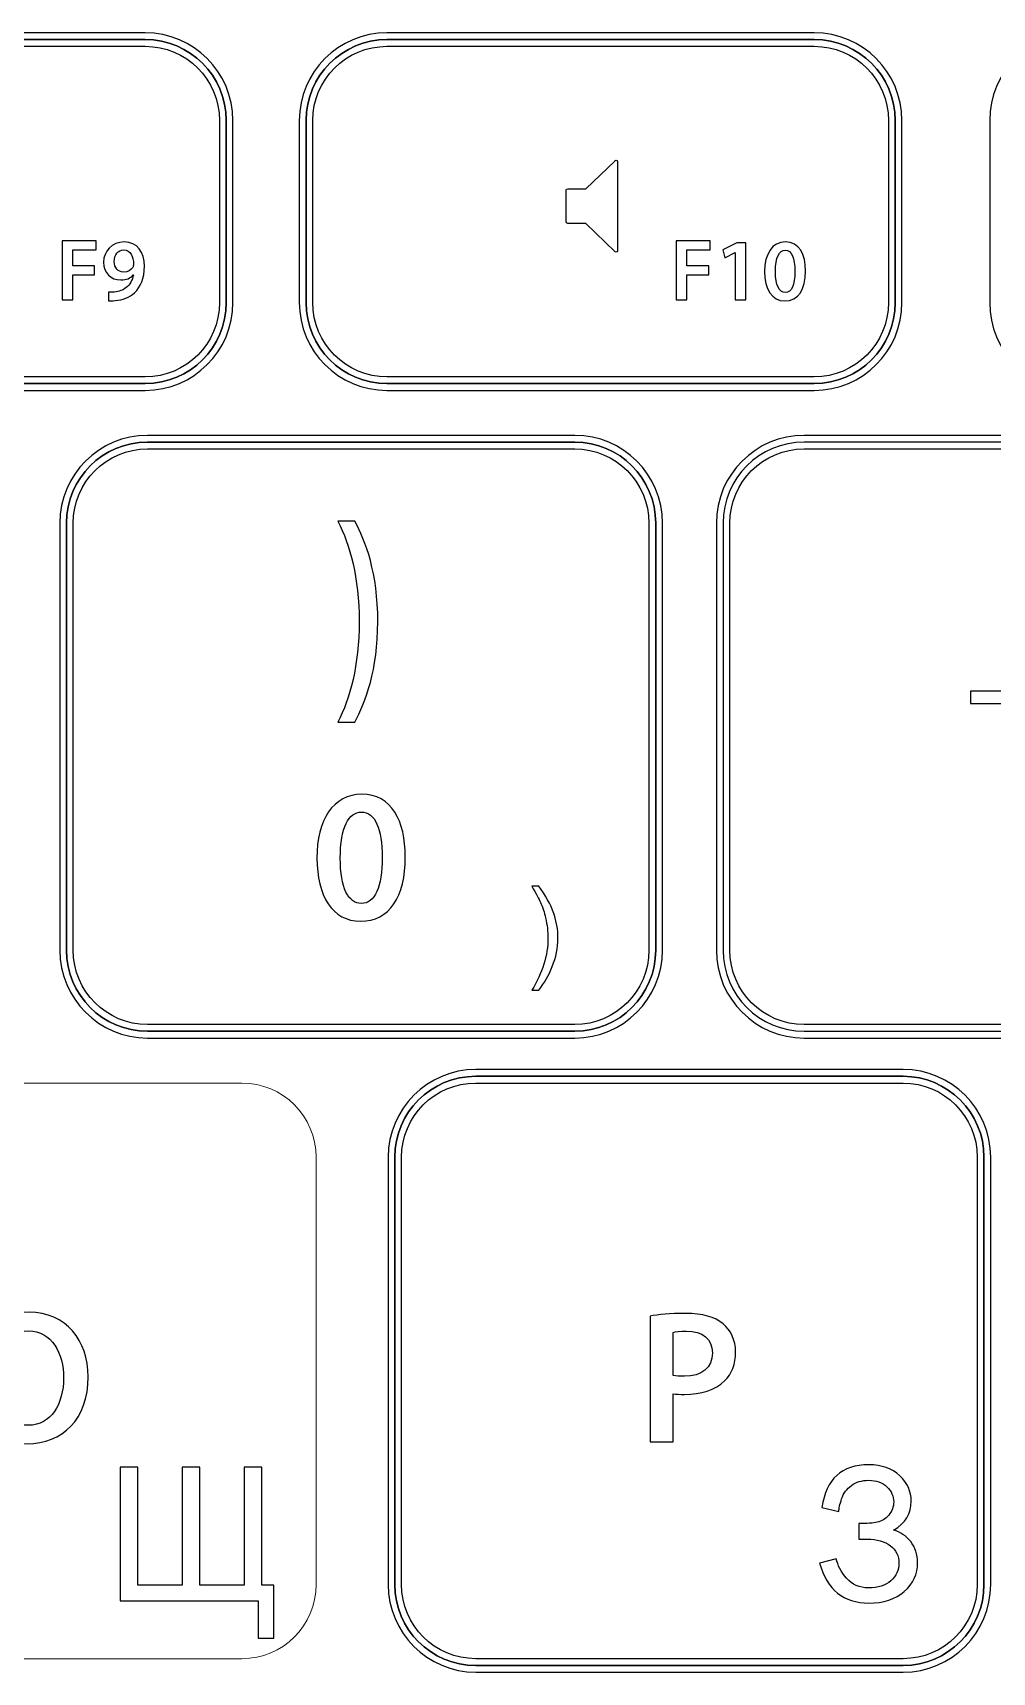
# Model space of a CAD drawing. Header units: millimetres. Extents: x -129 to 142, y -94 to 111.
# Drawn here: x 57.99 to 85.39, y 63.82 to 110.63 of the extents above; entities that cross this region are included whole.
import ezdxf

# ---------------------------------------------------------------- set-up
doc = ezdxf.new("R2010")
doc.units = ezdxf.units.MM
doc.header["$MEASUREMENT"] = 0
doc.layers.add('layer 1', color=7, linetype='Continuous')

msp = doc.modelspace()

# ---------------------------------------------------------------- linework, layer by layer
at = {"layer": 'layer 1', "color": 7, "lineweight": 25}
for points, knots in [([(61.203, 100.4215), (61.203, 100.4215), (49.0022, 100.4215), (49.0022, 100.4215), (49.0022, 100.4215), (47.6205, 100.4215), (46.4977, 101.5453), (46.4977, 102.9266), (46.4977, 102.9266), (46.4977, 102.9266), (46.4977, 108.1285), (46.4977, 108.1285), (46.4977, 108.1285), (46.4977, 109.5091), (47.6205, 110.633), (49.0022, 110.633), (49.0022, 110.633), (49.0022, 110.633), (61.203, 110.633), (61.203, 110.633), (61.203, 110.633), (62.5847, 110.633), (63.7081, 109.5091), (63.7081, 108.1285), (63.7081, 108.1285), (63.7081, 108.1285), (63.7081, 102.9266), (63.7081, 102.9266), (63.7081, 102.9266), (63.7081, 101.5453), (62.5847, 100.4215), (61.203, 100.4215)], [0, 0, 0, 0, 0.1111111, 0.1111111, 0.1111111, 0.1111111, 0.2222222, 0.2222222, 0.2222222, 0.2222222, 0.3333333, 0.3333333, 0.3333333, 0.3333333, 0.4444444, 0.4444444, 0.4444444, 0.4444444, 0.5555556, 0.5555556, 0.5555556, 0.5555556, 0.6666667, 0.6666667, 0.6666667, 0.6666667, 0.7777778, 0.7777778, 0.7777778, 0.7777778, 1, 1, 1, 1]), ([(80.3085, 100.4215), (80.3085, 100.4215), (68.1066, 100.4215), (68.1066, 100.4215), (68.1066, 100.4215), (66.726, 100.4215), (65.6021, 101.5453), (65.6021, 102.9266), (65.6021, 102.9266), (65.6021, 102.9266), (65.6021, 108.1285), (65.6021, 108.1285), (65.6021, 108.1285), (65.6021, 109.5091), (66.726, 110.633), (68.1066, 110.633), (68.1066, 110.633), (68.1066, 110.633), (80.3085, 110.633), (80.3085, 110.633), (80.3085, 110.633), (81.6897, 110.633), (82.8126, 109.5091), (82.8126, 108.1285), (82.8126, 108.1285), (82.8126, 108.1285), (82.8126, 102.9266), (82.8126, 102.9266), (82.8126, 102.9266), (82.8126, 101.5453), (81.6897, 100.4215), (80.3085, 100.4215)], [0, 0, 0, 0, 0.1111111, 0.1111111, 0.1111111, 0.1111111, 0.2222222, 0.2222222, 0.2222222, 0.2222222, 0.3333333, 0.3333333, 0.3333333, 0.3333333, 0.4444444, 0.4444444, 0.4444444, 0.4444444, 0.5555556, 0.5555556, 0.5555556, 0.5555556, 0.6666667, 0.6666667, 0.6666667, 0.6666667, 0.7777778, 0.7777778, 0.7777778, 0.7777778, 1, 1, 1, 1]), ([(100.023, 100.4215), (100.023, 100.4215), (87.8218, 100.4215), (87.8218, 100.4215), (87.8218, 100.4215), (86.4405, 100.4215), (85.3177, 101.5453), (85.3177, 102.9266), (85.3177, 102.9266), (85.3177, 102.9266), (85.3177, 108.1285), (85.3177, 108.1285), (85.3177, 108.1285), (85.3177, 109.5091), (86.4405, 110.633), (87.8218, 110.633), (87.8218, 110.633), (87.8218, 110.633), (100.023, 110.633), (100.023, 110.633), (100.023, 110.633), (101.4033, 110.633), (102.5273, 109.5091), (102.5273, 108.1285), (102.5273, 108.1285), (102.5273, 108.1285), (102.5273, 102.9266), (102.5273, 102.9266), (102.5273, 102.9266), (102.5273, 101.5453), (101.4033, 100.4215), (100.023, 100.4215)], [0, 0, 0, 0, 0.1111111, 0.1111111, 0.1111111, 0.1111111, 0.2222222, 0.2222222, 0.2222222, 0.2222222, 0.3333333, 0.3333333, 0.3333333, 0.3333333, 0.4444444, 0.4444444, 0.4444444, 0.4444444, 0.5555556, 0.5555556, 0.5555556, 0.5555556, 0.6666667, 0.6666667, 0.6666667, 0.6666667, 0.7777778, 0.7777778, 0.7777778, 0.7777778, 1, 1, 1, 1]), ([(49.0022, 110.2468), (49.0022, 110.2468), (49.0022, 110.2468), (49.0022, 110.2468), (49.0022, 110.2468), (47.8338, 110.2468), (46.8831, 109.2967), (46.8831, 108.1285), (46.8831, 108.1285), (46.8831, 108.1285), (46.8831, 102.9266), (46.8831, 102.9266), (46.8831, 102.9266), (46.8831, 101.7578), (47.8338, 100.8071), (49.0022, 100.8071), (49.0022, 100.8071), (49.0022, 100.8071), (61.203, 100.8071), (61.203, 100.8071), (61.203, 100.8071), (62.372, 100.8071), (63.3231, 101.7578), (63.3231, 102.9266), (63.3231, 102.9266), (63.3231, 102.9266), (63.3231, 108.1285), (63.3231, 108.1285), (63.3231, 108.1285), (63.3231, 109.2967), (62.372, 110.2468), (61.203, 110.2468), (61.203, 110.2468), (61.203, 110.2468), (49.0022, 110.2468), (49.0022, 110.2468)], [0, 0, 0, 0, 0.1, 0.1, 0.1, 0.1, 0.2, 0.2, 0.2, 0.2, 0.3, 0.3, 0.3, 0.3, 0.4, 0.4, 0.4, 0.4, 0.5, 0.5, 0.5, 0.5, 0.6, 0.6, 0.6, 0.6, 0.7, 0.7, 0.7, 0.7, 0.8, 0.8, 0.8, 0.8, 1, 1, 1, 1]), ([(68.1066, 110.2468), (68.1066, 110.2468), (68.1066, 110.2468), (68.1066, 110.2468), (68.1066, 110.2468), (66.9387, 110.2468), (65.9881, 109.2967), (65.9881, 108.1285), (65.9881, 108.1285), (65.9881, 108.1285), (65.9881, 102.9266), (65.9881, 102.9266), (65.9881, 102.9266), (65.9881, 101.7578), (66.9387, 100.8071), (68.1066, 100.8071), (68.1066, 100.8071), (68.1066, 100.8071), (80.3085, 100.8071), (80.3085, 100.8071), (80.3085, 100.8071), (81.4774, 100.8071), (82.4266, 101.7578), (82.4266, 102.9266), (82.4266, 102.9266), (82.4266, 102.9266), (82.4266, 108.1285), (82.4266, 108.1285), (82.4266, 108.1285), (82.4266, 109.2967), (81.4774, 110.2468), (80.3085, 110.2468), (80.3085, 110.2468), (80.3085, 110.2468), (68.1066, 110.2468), (68.1066, 110.2468)], [0, 0, 0, 0, 0.1, 0.1, 0.1, 0.1, 0.2, 0.2, 0.2, 0.2, 0.3, 0.3, 0.3, 0.3, 0.4, 0.4, 0.4, 0.4, 0.5, 0.5, 0.5, 0.5, 0.6, 0.6, 0.6, 0.6, 0.7, 0.7, 0.7, 0.7, 0.8, 0.8, 0.8, 0.8, 1, 1, 1, 1]), ([(73.4685, 81.9277), (73.4685, 81.9277), (61.2676, 81.9277), (61.2676, 81.9277), (61.2676, 81.9277), (59.8859, 81.9277), (58.763, 83.0511), (58.763, 84.4318), (58.763, 84.4318), (58.763, 84.4318), (58.763, 96.6332), (58.763, 96.6332), (58.763, 96.6332), (58.763, 98.0143), (59.8859, 99.1377), (61.2676, 99.1377), (61.2676, 99.1377), (61.2676, 99.1377), (73.4685, 99.1377), (73.4685, 99.1377), (73.4685, 99.1377), (74.8498, 99.1377), (75.9736, 98.0143), (75.9736, 96.6332), (75.9736, 96.6332), (75.9736, 96.6332), (75.9736, 84.4318), (75.9736, 84.4318), (75.9736, 84.4318), (75.9736, 83.0511), (74.8498, 81.9277), (73.4685, 81.9277)], [0, 0, 0, 0, 0.1111111, 0.1111111, 0.1111111, 0.1111111, 0.2222222, 0.2222222, 0.2222222, 0.2222222, 0.3333333, 0.3333333, 0.3333333, 0.3333333, 0.4444444, 0.4444444, 0.4444444, 0.4444444, 0.5555556, 0.5555556, 0.5555556, 0.5555556, 0.6666667, 0.6666667, 0.6666667, 0.6666667, 0.7777778, 0.7777778, 0.7777778, 0.7777778, 1, 1, 1, 1]), ([(92.2198, 81.9277), (92.2198, 81.9277), (80.0188, 81.9277), (80.0188, 81.9277), (80.0188, 81.9277), (78.6371, 81.9277), (77.5138, 83.0511), (77.5138, 84.4318), (77.5138, 84.4318), (77.5138, 84.4318), (77.5138, 96.6332), (77.5138, 96.6332), (77.5138, 96.6332), (77.5138, 98.0143), (78.6371, 99.1377), (80.0188, 99.1377), (80.0188, 99.1377), (80.0188, 99.1377), (92.2198, 99.1377), (92.2198, 99.1377), (92.2198, 99.1377), (93.6015, 99.1377), (94.7243, 98.0143), (94.7243, 96.6332), (94.7243, 96.6332), (94.7243, 96.6332), (94.7243, 84.4318), (94.7243, 84.4318), (94.7243, 84.4318), (94.7243, 83.0511), (93.6015, 81.9277), (92.2198, 81.9277)], [0, 0, 0, 0, 0.1111111, 0.1111111, 0.1111111, 0.1111111, 0.2222222, 0.2222222, 0.2222222, 0.2222222, 0.3333333, 0.3333333, 0.3333333, 0.3333333, 0.4444444, 0.4444444, 0.4444444, 0.4444444, 0.5555556, 0.5555556, 0.5555556, 0.5555556, 0.6666667, 0.6666667, 0.6666667, 0.6666667, 0.7777778, 0.7777778, 0.7777778, 0.7777778, 1, 1, 1, 1]), ([(94.532, 84.4318), (94.532, 83.1552), (93.4967, 82.12), (92.2198, 82.12), (92.2198, 82.12), (92.2198, 82.12), (80.0188, 82.12), (80.0188, 82.12), (80.0188, 82.12), (78.7419, 82.12), (77.707, 83.1552), (77.707, 84.4318), (77.707, 84.4318), (77.707, 84.4318), (77.707, 96.6332), (77.707, 96.6332), (77.707, 96.6332), (77.707, 97.9097), (78.7419, 98.9454), (80.0188, 98.9454), (80.0188, 98.9454), (80.0188, 98.9454), (92.2198, 98.9454), (92.2198, 98.9454), (92.2198, 98.9454), (93.4967, 98.9454), (94.532, 97.9097), (94.532, 96.6332), (94.532, 96.6332), (94.532, 96.6332), (94.532, 84.4318), (94.532, 84.4318)], [0, 0, 0, 0, 0.1111111, 0.1111111, 0.1111111, 0.1111111, 0.2222222, 0.2222222, 0.2222222, 0.2222222, 0.3333333, 0.3333333, 0.3333333, 0.3333333, 0.4444444, 0.4444444, 0.4444444, 0.4444444, 0.5555556, 0.5555556, 0.5555556, 0.5555556, 0.6666667, 0.6666667, 0.6666667, 0.6666667, 0.7777778, 0.7777778, 0.7777778, 0.7777778, 1, 1, 1, 1]), ([(61.2676, 98.7527), (61.2676, 98.7527), (61.2676, 98.7527), (61.2676, 98.7527), (61.2676, 98.7527), (60.0993, 98.7527), (59.1486, 97.8014), (59.1486, 96.6332), (59.1486, 96.6332), (59.1486, 96.6332), (59.1486, 84.4318), (59.1486, 84.4318), (59.1486, 84.4318), (59.1486, 83.2638), (60.0993, 82.3117), (61.2676, 82.3117), (61.2676, 82.3117), (61.2676, 82.3117), (73.4685, 82.3117), (73.4685, 82.3117), (73.4685, 82.3117), (74.6374, 82.3117), (75.5885, 83.2638), (75.5885, 84.4318), (75.5885, 84.4318), (75.5885, 84.4318), (75.5885, 96.6332), (75.5885, 96.6332), (75.5885, 96.6332), (75.5885, 97.8014), (74.6374, 98.7527), (73.4685, 98.7527), (73.4685, 98.7527), (73.4685, 98.7527), (61.2676, 98.7527), (61.2676, 98.7527)], [0, 0, 0, 0, 0.1, 0.1, 0.1, 0.1, 0.2, 0.2, 0.2, 0.2, 0.3, 0.3, 0.3, 0.3, 0.4, 0.4, 0.4, 0.4, 0.5, 0.5, 0.5, 0.5, 0.6, 0.6, 0.6, 0.6, 0.7, 0.7, 0.7, 0.7, 0.8, 0.8, 0.8, 0.8, 1, 1, 1, 1]), ([(80.0188, 98.7527), (80.0188, 98.7527), (80.0188, 98.7527), (80.0188, 98.7527), (80.0188, 98.7527), (78.85, 98.7527), (77.8993, 97.8014), (77.8993, 96.6332), (77.8993, 96.6332), (77.8993, 96.6332), (77.8993, 84.4318), (77.8993, 84.4318), (77.8993, 84.4318), (77.8993, 83.2638), (78.85, 82.3117), (80.0188, 82.3117), (80.0188, 82.3117), (80.0188, 82.3117), (92.2198, 82.3117), (92.2198, 82.3117), (92.2198, 82.3117), (93.3891, 82.3117), (94.3393, 83.2638), (94.3393, 84.4318), (94.3393, 84.4318), (94.3393, 84.4318), (94.3393, 96.6332), (94.3393, 96.6332), (94.3393, 96.6332), (94.3393, 97.8014), (93.3891, 98.7527), (92.2198, 98.7527), (92.2198, 98.7527), (92.2198, 98.7527), (80.0188, 98.7527), (80.0188, 98.7527)], [0, 0, 0, 0, 0.1, 0.1, 0.1, 0.1, 0.2, 0.2, 0.2, 0.2, 0.3, 0.3, 0.3, 0.3, 0.4, 0.4, 0.4, 0.4, 0.5, 0.5, 0.5, 0.5, 0.6, 0.6, 0.6, 0.6, 0.7, 0.7, 0.7, 0.7, 0.8, 0.8, 0.8, 0.8, 1, 1, 1, 1]), ([(82.8449, 63.8179), (82.8449, 63.8179), (70.643, 63.8179), (70.643, 63.8179), (70.643, 63.8179), (69.2617, 63.8179), (68.1389, 64.9412), (68.1389, 66.3225), (68.1389, 66.3225), (68.1389, 66.3225), (68.1389, 78.5238), (68.1389, 78.5238), (68.1389, 78.5238), (68.1389, 79.9045), (69.2617, 81.0279), (70.643, 81.0279), (70.643, 81.0279), (70.643, 81.0279), (82.8449, 81.0279), (82.8449, 81.0279), (82.8449, 81.0279), (84.2256, 81.0279), (85.3495, 79.9045), (85.3495, 78.5238), (85.3495, 78.5238), (85.3495, 78.5238), (85.3495, 66.3225), (85.3495, 66.3225), (85.3495, 66.3225), (85.3495, 64.9412), (84.2256, 63.8179), (82.8449, 63.8179)], [0, 0, 0, 0, 0.1111111, 0.1111111, 0.1111111, 0.1111111, 0.2222222, 0.2222222, 0.2222222, 0.2222222, 0.3333333, 0.3333333, 0.3333333, 0.3333333, 0.4444444, 0.4444444, 0.4444444, 0.4444444, 0.5555556, 0.5555556, 0.5555556, 0.5555556, 0.6666667, 0.6666667, 0.6666667, 0.6666667, 0.7777778, 0.7777778, 0.7777778, 0.7777778, 1, 1, 1, 1]), ([(70.643, 80.6429), (70.643, 80.6429), (70.643, 80.6429), (70.643, 80.6429), (70.643, 80.6429), (69.4741, 80.6429), (68.523, 79.6918), (68.523, 78.5238), (68.523, 78.5238), (68.523, 78.5238), (68.523, 66.3225), (68.523, 66.3225), (68.523, 66.3225), (68.523, 65.154), (69.4741, 64.2039), (70.643, 64.2039), (70.643, 64.2039), (70.643, 64.2039), (82.8449, 64.2039), (82.8449, 64.2039), (82.8449, 64.2039), (84.0128, 64.2039), (84.9635, 65.154), (84.9635, 66.3225), (84.9635, 66.3225), (84.9635, 66.3225), (84.9635, 78.5238), (84.9635, 78.5238), (84.9635, 78.5238), (84.9635, 79.6918), (84.0128, 80.6429), (82.8449, 80.6429), (82.8449, 80.6429), (82.8449, 80.6429), (70.643, 80.6429), (70.643, 80.6429)], [0, 0, 0, 0, 0.1, 0.1, 0.1, 0.1, 0.2, 0.2, 0.2, 0.2, 0.3, 0.3, 0.3, 0.3, 0.4, 0.4, 0.4, 0.4, 0.5, 0.5, 0.5, 0.5, 0.6, 0.6, 0.6, 0.6, 0.7, 0.7, 0.7, 0.7, 0.8, 0.8, 0.8, 0.8, 1, 1, 1, 1])]:
    msp.add_open_spline(points, degree=3, knots=knots, dxfattribs=at)
at = {"layer": 'layer 1', "color": 7}
for points in [[(63.5144, 102.9266), (63.5144, 101.6496), (62.4806, 100.6153), (61.203, 100.6153), (61.203, 100.6153), (61.203, 100.6153), (49.0022, 100.6153), (49.0022, 100.6153), (49.0022, 100.6153), (47.7257, 100.6153), (46.6904, 101.6496), (46.6904, 102.9266), (46.6904, 102.9266), (46.6904, 102.9266), (46.6904, 108.1285), (46.6904, 108.1285), (46.6904, 108.1285), (46.6904, 109.4048), (47.7257, 110.4391), (49.0022, 110.4391), (49.0022, 110.4391), (49.0022, 110.4391), (61.203, 110.4391), (61.203, 110.4391), (61.203, 110.4391), (62.4806, 110.4391), (63.5144, 109.4048), (63.5144, 108.1285), (63.5144, 108.1285), (63.5144, 108.1285), (63.5144, 102.9266), (63.5144, 102.9266)], [(82.6208, 102.9266), (82.6208, 101.6496), (81.585, 100.6153), (80.3085, 100.6153), (80.3085, 100.6153), (80.3085, 100.6153), (68.1066, 100.6153), (68.1066, 100.6153), (68.1066, 100.6153), (66.8301, 100.6153), (65.7958, 101.6496), (65.7958, 102.9266), (65.7958, 102.9266), (65.7958, 102.9266), (65.7958, 108.1285), (65.7958, 108.1285), (65.7958, 108.1285), (65.7958, 109.4048), (66.8301, 110.4391), (68.1066, 110.4391), (68.1066, 110.4391), (68.1066, 110.4391), (80.3085, 110.4391), (80.3085, 110.4391), (80.3085, 110.4391), (81.585, 110.4391), (82.6208, 109.4048), (82.6208, 108.1285), (82.6208, 108.1285), (82.6208, 108.1285), (82.6208, 102.9266), (82.6208, 102.9266)], [(75.7798, 84.4318), (75.7798, 83.1552), (74.7461, 82.12), (73.4685, 82.12), (73.4685, 82.12), (73.4685, 82.12), (61.2676, 82.12), (61.2676, 82.12), (61.2676, 82.12), (59.9912, 82.12), (58.9553, 83.1552), (58.9553, 84.4318), (58.9553, 84.4318), (58.9553, 84.4318), (58.9553, 96.6332), (58.9553, 96.6332), (58.9553, 96.6332), (58.9553, 97.9097), (59.9912, 98.9454), (61.2676, 98.9454), (61.2676, 98.9454), (61.2676, 98.9454), (73.4685, 98.9454), (73.4685, 98.9454), (73.4685, 98.9454), (74.7461, 98.9454), (75.7798, 97.9097), (75.7798, 96.6332), (75.7798, 96.6332), (75.7798, 96.6332), (75.7798, 84.4318), (75.7798, 84.4318)], [(85.1557, 66.3225), (85.1557, 65.0455), (84.1209, 64.0102), (82.8449, 64.0102), (82.8449, 64.0102), (82.8449, 64.0102), (70.643, 64.0102), (70.643, 64.0102), (70.643, 64.0102), (69.3666, 64.0102), (68.3312, 65.0455), (68.3312, 66.3225), (68.3312, 66.3225), (68.3312, 66.3225), (68.3312, 78.5238), (68.3312, 78.5238), (68.3312, 78.5238), (68.3312, 79.8003), (69.3666, 80.8361), (70.643, 80.8361), (70.643, 80.8361), (70.643, 80.8361), (82.8449, 80.8361), (82.8449, 80.8361), (82.8449, 80.8361), (84.1209, 80.8361), (85.1557, 79.8003), (85.1557, 78.5238), (85.1557, 78.5238), (85.1557, 78.5238), (85.1557, 66.3225), (85.1557, 66.3225)]]:
    msp.add_open_spline(points, degree=3, knots=[0, 0, 0, 0, 0.1111111, 0.1111111, 0.1111111, 0.1111111, 0.2222222, 0.2222222, 0.2222222, 0.2222222, 0.3333333, 0.3333333, 0.3333333, 0.3333333, 0.4444444, 0.4444444, 0.4444444, 0.4444444, 0.5555556, 0.5555556, 0.5555556, 0.5555556, 0.6666667, 0.6666667, 0.6666667, 0.6666667, 0.7777778, 0.7777778, 0.7777778, 0.7777778, 1, 1, 1, 1], dxfattribs=at)
at = {"layer": 'layer 1', "color": 251, "lineweight": 25}
for points in [[(49.0022, 110.4391), (49.0022, 110.4391), (61.203, 110.4391), (61.203, 110.4391)], [(61.203, 110.4391), (62.4806, 110.4391), (63.5144, 109.4048), (63.5144, 108.1285)], [(65.7958, 108.1285), (65.7958, 109.4048), (66.8301, 110.4391), (68.1066, 110.4391)], [(68.1066, 110.4391), (68.1066, 110.4391), (80.3085, 110.4391), (80.3085, 110.4391)], [(80.3085, 110.4391), (81.585, 110.4391), (82.6208, 109.4048), (82.6208, 108.1285)], [(63.5144, 108.1285), (63.5144, 108.1285), (63.5144, 102.9266), (63.5144, 102.9266)], [(65.7958, 102.9266), (65.7958, 102.9266), (65.7958, 108.1285), (65.7958, 108.1285)], [(82.6208, 108.1285), (82.6208, 108.1285), (82.6208, 102.9266), (82.6208, 102.9266)], [(63.5144, 102.9266), (63.5144, 101.6496), (62.4806, 100.6153), (61.203, 100.6153)], [(68.1066, 100.6153), (66.8301, 100.6153), (65.7958, 101.6496), (65.7958, 102.9266)], [(82.6208, 102.9266), (82.6208, 101.6496), (81.585, 100.6153), (80.3085, 100.6153)], [(61.203, 100.6153), (61.203, 100.6153), (49.0022, 100.6153), (49.0022, 100.6153)], [(80.3085, 100.6153), (80.3085, 100.6153), (68.1066, 100.6153), (68.1066, 100.6153)], [(58.9553, 96.6332), (58.9553, 97.9097), (59.9912, 98.9454), (61.2676, 98.9454)], [(61.2676, 98.9454), (61.2676, 98.9454), (73.4685, 98.9454), (73.4685, 98.9454)], [(73.4685, 98.9454), (74.7461, 98.9454), (75.7798, 97.9097), (75.7798, 96.6332)], [(58.9553, 84.4318), (58.9553, 84.4318), (58.9553, 96.6332), (58.9553, 96.6332)], [(75.7798, 96.6332), (75.7798, 96.6332), (75.7798, 84.4318), (75.7798, 84.4318)], [(61.2676, 82.12), (59.9912, 82.12), (58.9553, 83.1552), (58.9553, 84.4318)], [(75.7798, 84.4318), (75.7798, 83.1552), (74.7461, 82.12), (73.4685, 82.12)], [(73.4685, 82.12), (73.4685, 82.12), (61.2676, 82.12), (61.2676, 82.12)], [(68.3312, 78.5238), (68.3312, 79.8003), (69.3666, 80.8361), (70.643, 80.8361)], [(70.643, 80.8361), (70.643, 80.8361), (82.8449, 80.8361), (82.8449, 80.8361)], [(82.8449, 80.8361), (84.1209, 80.8361), (85.1557, 79.8003), (85.1557, 78.5238)], [(68.3312, 66.3225), (68.3312, 66.3225), (68.3312, 78.5238), (68.3312, 78.5238)], [(85.1557, 78.5238), (85.1557, 78.5238), (85.1557, 66.3225), (85.1557, 66.3225)], [(70.643, 64.0102), (69.3666, 64.0102), (68.3312, 65.0455), (68.3312, 66.3225)], [(85.1557, 66.3225), (85.1557, 65.0455), (84.1209, 64.0102), (82.8449, 64.0102)], [(82.8449, 64.0102), (82.8449, 64.0102), (70.643, 64.0102), (70.643, 64.0102)]]:
    msp.add_open_spline(points, degree=3, dxfattribs=at)
at = {"layer": 'layer 1', "color": 252}
for points, knots in [([(73.786, 106.1773), (73.786, 106.1773), (73.2684, 106.1773), (73.2684, 106.1773), (73.2684, 106.1773), (73.2469, 106.1773), (73.2234, 106.1583), (73.2234, 106.1343), (73.2234, 106.1343), (73.2234, 106.1343), (73.2234, 105.233), (73.2234, 105.233), (73.2234, 105.233), (73.2234, 105.2154), (73.2469, 105.1886), (73.2684, 105.1886), (73.2684, 105.1886), (73.2684, 105.1886), (73.786, 105.1886), (73.786, 105.1886), (73.786, 105.1886), (73.786, 105.1886), (74.6144, 104.3886), (74.6144, 104.3886), (74.6144, 104.3886), (74.6144, 104.3886), (74.6276, 104.369), (74.6497, 104.369), (74.6497, 104.369), (74.6727, 104.369), (74.6887, 104.3876), (74.6887, 104.4096), (74.6887, 104.4096), (74.6887, 104.4096), (74.6887, 106.9577), (74.6887, 106.9577), (74.6887, 106.9577), (74.6887, 106.9763), (74.6727, 106.9963), (74.6497, 106.9963), (74.6497, 106.9963), (74.6276, 106.9963), (74.6144, 106.9715), (74.6144, 106.9715), (74.6144, 106.9715), (74.6144, 106.9715), (73.786, 106.1773), (73.786, 106.1773)], [0, 0, 0, 0, 0.0769231, 0.0769231, 0.0769231, 0.0769231, 0.1538462, 0.1538462, 0.1538462, 0.1538462, 0.2307692, 0.2307692, 0.2307692, 0.2307692, 0.3076923, 0.3076923, 0.3076923, 0.3076923, 0.3846154, 0.3846154, 0.3846154, 0.3846154, 0.4615385, 0.4615385, 0.4615385, 0.4615385, 0.5384615, 0.5384615, 0.5384615, 0.5384615, 0.6153846, 0.6153846, 0.6153846, 0.6153846, 0.6923077, 0.6923077, 0.6923077, 0.6923077, 0.7692308, 0.7692308, 0.7692308, 0.7692308, 0.8461538, 0.8461538, 0.8461538, 0.8461538, 1, 1, 1, 1]), ([(58.8286, 104.6923), (58.8286, 104.6923), (59.8023, 104.6923), (59.8023, 104.6923), (59.8023, 104.6923), (59.8023, 104.6923), (59.8023, 104.4394), (59.8023, 104.4394), (59.8023, 104.4394), (59.8023, 104.4394), (59.1364, 104.4394), (59.1364, 104.4394), (59.1364, 104.4394), (59.1364, 104.4394), (59.1364, 103.9746), (59.1364, 103.9746), (59.1364, 103.9746), (59.1364, 103.9746), (59.7573, 103.9746), (59.7573, 103.9746), (59.7573, 103.9746), (59.7573, 103.9746), (59.7573, 103.7212), (59.7573, 103.7212), (59.7573, 103.7212), (59.7573, 103.7212), (59.1364, 103.7212), (59.1364, 103.7212), (59.1364, 103.7212), (59.1364, 103.7212), (59.1364, 103.0049), (59.1364, 103.0049), (59.1364, 103.0049), (59.1364, 103.0049), (58.8286, 103.0049), (58.8286, 103.0049), (58.8286, 103.0049), (58.8286, 103.0049), (58.8286, 104.6923), (58.8286, 104.6923)], [0, 0, 0, 0, 0.0909091, 0.0909091, 0.0909091, 0.0909091, 0.1818182, 0.1818182, 0.1818182, 0.1818182, 0.2727273, 0.2727273, 0.2727273, 0.2727273, 0.3636364, 0.3636364, 0.3636364, 0.3636364, 0.4545455, 0.4545455, 0.4545455, 0.4545455, 0.5454545, 0.5454545, 0.5454545, 0.5454545, 0.6363636, 0.6363636, 0.6363636, 0.6363636, 0.7272727, 0.7272727, 0.7272727, 0.7272727, 0.8181818, 0.8181818, 0.8181818, 0.8181818, 1, 1, 1, 1]), ([(60.1585, 103.2246), (60.2049, 103.2206), (60.2529, 103.2226), (60.3273, 103.2304), (60.3273, 103.2304), (60.448, 103.2398), (60.5685, 103.2828), (60.6595, 103.3552), (60.6595, 103.3552), (60.7638, 103.4413), (60.8366, 103.5631), (60.8674, 103.7158), (60.8674, 103.7158), (60.8674, 103.7158), (60.862, 103.7182), (60.862, 103.7182), (60.862, 103.7182), (60.7788, 103.6258), (60.6639, 103.5739), (60.5083, 103.5739), (60.5083, 103.5739), (60.2231, 103.5739), (60.0132, 103.7794), (60.0132, 104.0794), (60.0132, 104.0794), (60.0132, 104.39), (60.2529, 104.6601), (60.6013, 104.6601), (60.6013, 104.6601), (60.9799, 104.6601), (61.1824, 104.3616), (61.1824, 103.9668), (61.1824, 103.9668), (61.1824, 103.6184), (61.0665, 103.3704), (60.8992, 103.2104), (60.8992, 103.2104), (60.7564, 103.0773), (60.5611, 103.0025), (60.3434, 102.9863), (60.3434, 102.9863), (60.2735, 102.98), (60.2031, 102.98), (60.1585, 102.9819), (60.1585, 102.9819), (60.1585, 102.9819), (60.1585, 103.2246), (60.1585, 103.2246)], [0, 0, 0, 0, 0.0769231, 0.0769231, 0.0769231, 0.0769231, 0.1538462, 0.1538462, 0.1538462, 0.1538462, 0.2307692, 0.2307692, 0.2307692, 0.2307692, 0.3076923, 0.3076923, 0.3076923, 0.3076923, 0.3846154, 0.3846154, 0.3846154, 0.3846154, 0.4615385, 0.4615385, 0.4615385, 0.4615385, 0.5384615, 0.5384615, 0.5384615, 0.5384615, 0.6153846, 0.6153846, 0.6153846, 0.6153846, 0.6923077, 0.6923077, 0.6923077, 0.6923077, 0.7692308, 0.7692308, 0.7692308, 0.7692308, 0.8461538, 0.8461538, 0.8461538, 0.8461538, 1, 1, 1, 1]), ([(60.5837, 104.432), (60.5837, 104.432), (60.5837, 104.432), (60.5837, 104.432), (60.5837, 104.432), (60.4306, 104.432), (60.3184, 104.2945), (60.3184, 104.0964), (60.3184, 104.0964), (60.3214, 103.9286), (60.4168, 103.7989), (60.5861, 103.7989), (60.5861, 103.7989), (60.7114, 103.7989), (60.8018, 103.8563), (60.8493, 103.934), (60.8493, 103.934), (60.8591, 103.9531), (60.8674, 103.9786), (60.8674, 104.022), (60.8674, 104.022), (60.8694, 104.2423), (60.7862, 104.432), (60.5861, 104.432), (60.5861, 104.432), (60.5861, 104.432), (60.5837, 104.432), (60.5837, 104.432)], [0, 0, 0, 0, 0.125, 0.125, 0.125, 0.125, 0.25, 0.25, 0.25, 0.25, 0.375, 0.375, 0.375, 0.375, 0.5, 0.5, 0.5, 0.5, 0.625, 0.625, 0.625, 0.625, 0.75, 0.75, 0.75, 0.75, 1, 1, 1, 1]), ([(76.3655, 104.6923), (76.3655, 104.6923), (77.3396, 104.6923), (77.3396, 104.6923), (77.3396, 104.6923), (77.3396, 104.6923), (77.3396, 104.4394), (77.3396, 104.4394), (77.3396, 104.4394), (77.3396, 104.4394), (76.6733, 104.4394), (76.6733, 104.4394), (76.6733, 104.4394), (76.6733, 104.4394), (76.6733, 103.9746), (76.6733, 103.9746), (76.6733, 103.9746), (76.6733, 103.9746), (77.2952, 103.9746), (77.2952, 103.9746), (77.2952, 103.9746), (77.2952, 103.9746), (77.2952, 103.7212), (77.2952, 103.7212), (77.2952, 103.7212), (77.2952, 103.7212), (76.6733, 103.7212), (76.6733, 103.7212), (76.6733, 103.7212), (76.6733, 103.7212), (76.6733, 103.0049), (76.6733, 103.0049), (76.6733, 103.0049), (76.6733, 103.0049), (76.3655, 103.0049), (76.3655, 103.0049), (76.3655, 103.0049), (76.3655, 103.0049), (76.3655, 104.6923), (76.3655, 104.6923)], [0, 0, 0, 0, 0.0909091, 0.0909091, 0.0909091, 0.0909091, 0.1818182, 0.1818182, 0.1818182, 0.1818182, 0.2727273, 0.2727273, 0.2727273, 0.2727273, 0.3636364, 0.3636364, 0.3636364, 0.3636364, 0.4545455, 0.4545455, 0.4545455, 0.4545455, 0.5454545, 0.5454545, 0.5454545, 0.5454545, 0.6363636, 0.6363636, 0.6363636, 0.6363636, 0.7272727, 0.7272727, 0.7272727, 0.7272727, 0.8181818, 0.8181818, 0.8181818, 0.8181818, 1, 1, 1, 1]), ([(78.053, 104.3553), (78.053, 104.3553), (78.0486, 104.3553), (78.0486, 104.3553), (78.0486, 104.3553), (78.0486, 104.3553), (77.7506, 104.2035), (77.7506, 104.2035), (77.7506, 104.2035), (77.7506, 104.2035), (77.6978, 104.438), (77.6978, 104.438), (77.6978, 104.438), (77.6978, 104.438), (78.0936, 104.6331), (78.0936, 104.6331), (78.0936, 104.6331), (78.0936, 104.6331), (78.352, 104.6331), (78.352, 104.6331), (78.352, 104.6331), (78.352, 104.6331), (78.352, 103.0049), (78.352, 103.0049), (78.352, 103.0049), (78.352, 103.0049), (78.053, 103.0049), (78.053, 103.0049), (78.053, 103.0049), (78.053, 103.0049), (78.053, 104.3553), (78.053, 104.3553)], [0, 0, 0, 0, 0.1111111, 0.1111111, 0.1111111, 0.1111111, 0.2222222, 0.2222222, 0.2222222, 0.2222222, 0.3333333, 0.3333333, 0.3333333, 0.3333333, 0.4444444, 0.4444444, 0.4444444, 0.4444444, 0.5555556, 0.5555556, 0.5555556, 0.5555556, 0.6666667, 0.6666667, 0.6666667, 0.6666667, 0.7777778, 0.7777778, 0.7777778, 0.7777778, 1, 1, 1, 1]), ([(80.062, 103.8283), (80.062, 103.3052), (79.8569, 102.977), (79.4685, 102.977), (79.4685, 102.977), (79.0931, 102.977), (78.8926, 103.3176), (78.8902, 103.8141), (78.8902, 103.8141), (78.8902, 104.3201), (79.1054, 104.6601), (79.486, 104.6601), (79.486, 104.6601), (79.8794, 104.6601), (80.062, 104.3093), (80.062, 103.8283)], [0, 0, 0, 0, 0.2, 0.2, 0.2, 0.2, 0.4, 0.4, 0.4, 0.4, 0.6, 0.6, 0.6, 0.6, 1, 1, 1, 1]), ([(79.2004, 103.8141), (79.2004, 103.8141), (79.2004, 103.8141), (79.2004, 103.8141), (79.2004, 103.8141), (79.1988, 103.4189), (79.3084, 103.2128), (79.4787, 103.2128), (79.4787, 103.2128), (79.6588, 103.2128), (79.7542, 103.4325), (79.7542, 103.8239), (79.7542, 103.8239), (79.7542, 104.2021), (79.6636, 104.4242), (79.4787, 104.4242), (79.4787, 104.4242), (79.3133, 104.4242), (79.1988, 104.2217), (79.2004, 103.8141)], [0, 0, 0, 0, 0.1666667, 0.1666667, 0.1666667, 0.1666667, 0.3333333, 0.3333333, 0.3333333, 0.3333333, 0.5, 0.5, 0.5, 0.5, 0.6666667, 0.6666667, 0.6666667, 0.6666667, 1, 1, 1, 1]), ([(66.7078, 90.9477), (67.048, 91.6206), (67.3115, 92.5624), (67.3115, 93.8222), (67.3115, 93.8222), (67.3115, 95.0822), (67.048, 96.0093), (66.7078, 96.6884), (66.7078, 96.6884), (66.7078, 96.6884), (67.1868, 96.6884), (67.1868, 96.6884), (67.1868, 96.6884), (67.5004, 96.1223), (67.8454, 95.2025), (67.8454, 93.815), (67.8454, 93.815), (67.84, 92.4347), (67.5004, 91.5212), (67.1868, 90.9477), (67.1868, 90.9477), (67.1868, 90.9477), (66.7078, 90.9477), (66.7078, 90.9477)], [0, 0, 0, 0, 0.1428571, 0.1428571, 0.1428571, 0.1428571, 0.2857143, 0.2857143, 0.2857143, 0.2857143, 0.4285714, 0.4285714, 0.4285714, 0.4285714, 0.5714286, 0.5714286, 0.5714286, 0.5714286, 0.7142857, 0.7142857, 0.7142857, 0.7142857, 1, 1, 1, 1]), ([(87.4686, 91.8305), (87.4686, 91.8305), (87.4686, 91.4772), (87.4686, 91.4772), (87.4686, 91.4772), (87.4686, 91.4772), (84.7706, 91.4772), (84.7706, 91.4772), (84.7706, 91.4772), (84.7706, 91.4772), (84.7706, 91.8305), (84.7706, 91.8305), (84.7706, 91.8305), (84.7706, 91.8305), (87.4686, 91.8305), (87.4686, 91.8305)], [0, 0, 0, 0, 0.2, 0.2, 0.2, 0.2, 0.4, 0.4, 0.4, 0.4, 0.6, 0.6, 0.6, 0.6, 1, 1, 1, 1]), ([(68.6302, 87.0968), (68.6302, 85.969), (68.1879, 85.2616), (67.3517, 85.2616), (67.3517, 85.2616), (66.5429, 85.2616), (66.1113, 85.996), (66.1055, 87.0641), (66.1055, 87.0641), (66.1055, 88.1531), (66.5699, 88.8875), (67.3904, 88.8875), (67.3904, 88.8875), (68.2372, 88.8875), (68.6302, 88.1321), (68.6302, 87.0968)], [0, 0, 0, 0, 0.2, 0.2, 0.2, 0.2, 0.4, 0.4, 0.4, 0.4, 0.6, 0.6, 0.6, 0.6, 1, 1, 1, 1]), ([(66.7744, 87.0641), (66.7744, 87.0641), (66.7744, 87.0641), (66.7744, 87.0641), (66.7744, 87.0641), (66.77, 86.2123), (67.0063, 85.7695), (67.3742, 85.7695), (67.3742, 85.7695), (67.7622, 85.7695), (67.9672, 86.2441), (67.9672, 87.0845), (67.9672, 87.0845), (67.9672, 87.8997), (67.7725, 88.3802), (67.3742, 88.3802), (67.3742, 88.3802), (67.017, 88.3802), (66.77, 87.9428), (66.7744, 87.0641)], [0, 0, 0, 0, 0.1666667, 0.1666667, 0.1666667, 0.1666667, 0.3333333, 0.3333333, 0.3333333, 0.3333333, 0.5, 0.5, 0.5, 0.5, 0.6666667, 0.6666667, 0.6666667, 0.6666667, 1, 1, 1, 1]), ([(59.5743, 72.2564), (59.5743, 71.037), (58.835, 70.3414), (57.8305, 70.3414), (57.8305, 70.3414), (56.8065, 70.3414), (56.1587, 71.1236), (56.1587, 72.1917), (56.1587, 72.1917), (56.1587, 73.3077), (56.8604, 74.0955), (57.8849, 74.0955), (57.8849, 74.0955), (58.9471, 74.0955), (59.5743, 73.2925), (59.5743, 72.2564)], [0, 0, 0, 0, 0.2, 0.2, 0.2, 0.2, 0.4, 0.4, 0.4, 0.4, 0.6, 0.6, 0.6, 0.6, 1, 1, 1, 1]), ([(75.6184, 73.9873), (75.8567, 74.0309), (76.1845, 74.0631), (76.6327, 74.0631), (76.6327, 74.0631), (77.1185, 74.0631), (77.4741, 73.9609), (77.706, 73.7662), (77.706, 73.7662), (77.9223, 73.5886), (78.0622, 73.3023), (78.0622, 72.9628), (78.0622, 72.9628), (78.0622, 72.6174), (77.9546, 72.3316), (77.7496, 72.1379), (77.7496, 72.1379), (77.4855, 71.8728), (77.0701, 71.7489), (76.6009, 71.7489), (76.6009, 71.7489), (76.4766, 71.7489), (76.363, 71.7547), (76.2769, 71.7705), (76.2769, 71.7705), (76.2769, 71.7705), (76.2769, 70.401), (76.2769, 70.401), (76.2769, 70.401), (76.2769, 70.401), (75.6184, 70.401), (75.6184, 70.401), (75.6184, 70.401), (75.6184, 70.401), (75.6184, 73.9873), (75.6184, 73.9873)], [0, 0, 0, 0, 0.1, 0.1, 0.1, 0.1, 0.2, 0.2, 0.2, 0.2, 0.3, 0.3, 0.3, 0.3, 0.4, 0.4, 0.4, 0.4, 0.5, 0.5, 0.5, 0.5, 0.6, 0.6, 0.6, 0.6, 0.7, 0.7, 0.7, 0.7, 0.8, 0.8, 0.8, 0.8, 1, 1, 1, 1]), ([(56.8604, 72.202), (56.8604, 72.202), (56.8604, 72.202), (56.8604, 72.202), (56.8604, 72.202), (56.8604, 71.4632), (57.2326, 70.8702), (57.8687, 70.8702), (57.8687, 70.8702), (58.5111, 70.8702), (58.8726, 71.4686), (58.8726, 72.2294), (58.8726, 72.2294), (58.8726, 72.9139), (58.5331, 73.567), (57.8687, 73.567), (57.8687, 73.567), (57.2102, 73.567), (56.8604, 72.9525), (56.8604, 72.202)], [0, 0, 0, 0, 0.1666667, 0.1666667, 0.1666667, 0.1666667, 0.3333333, 0.3333333, 0.3333333, 0.3333333, 0.5, 0.5, 0.5, 0.5, 0.6666667, 0.6666667, 0.6666667, 0.6666667, 1, 1, 1, 1]), ([(76.2769, 72.294), (76.2769, 72.294), (76.2769, 72.294), (76.2769, 72.294), (76.2769, 72.294), (76.3581, 72.273), (76.4652, 72.2676), (76.6009, 72.2676), (76.6009, 72.2676), (77.0969, 72.2676), (77.3983, 72.5103), (77.3983, 72.9363), (77.3983, 72.9363), (77.3983, 73.3411), (77.1185, 73.5558), (76.6601, 73.5558), (76.6601, 73.5558), (76.4766, 73.5558), (76.3469, 73.5396), (76.2769, 73.5234), (76.2769, 73.5234), (76.2769, 73.5234), (76.2769, 72.294), (76.2769, 72.294)], [0, 0, 0, 0, 0.1428571, 0.1428571, 0.1428571, 0.1428571, 0.2857143, 0.2857143, 0.2857143, 0.2857143, 0.4285714, 0.4285714, 0.4285714, 0.4285714, 0.5714286, 0.5714286, 0.5714286, 0.5714286, 0.7142857, 0.7142857, 0.7142857, 0.7142857, 1, 1, 1, 1])]:
    msp.add_open_spline(points, degree=3, knots=knots, dxfattribs=at)
at = {"layer": 'layer 1'}
for points, knots in [([(72.4403, 83.2916), (72.4403, 83.2916), (72.2406, 83.2916), (72.2406, 83.2916), (72.2406, 83.2916), (72.5492, 83.7867), (72.7035, 84.2824), (72.7035, 84.7786), (72.7035, 84.7786), (72.7035, 84.9725), (72.6813, 85.1648), (72.6369, 85.3556), (72.6369, 85.3556), (72.602, 85.5104), (72.5529, 85.6589), (72.49, 85.8016), (72.49, 85.8016), (72.4499, 85.894), (72.3664, 86.0489), (72.2406, 86.2655), (72.2406, 86.2655), (72.2406, 86.2655), (72.4403, 86.2655), (72.4403, 86.2655), (72.4403, 86.2655), (72.6337, 86.0066), (72.7769, 85.7466), (72.8699, 85.4856), (72.8699, 85.4856), (72.9492, 85.261), (72.9888, 85.0259), (72.9888, 84.7801), (72.9888, 84.7801), (72.9888, 84.5017), (72.9355, 84.2322), (72.8287, 83.9722), (72.8287, 83.9722), (72.7225, 83.7122), (72.5931, 83.4855), (72.4403, 83.2916)], [0, 0, 0, 0, 0.0909091, 0.0909091, 0.0909091, 0.0909091, 0.1818182, 0.1818182, 0.1818182, 0.1818182, 0.2727273, 0.2727273, 0.2727273, 0.2727273, 0.3636364, 0.3636364, 0.3636364, 0.3636364, 0.4545455, 0.4545455, 0.4545455, 0.4545455, 0.5454545, 0.5454545, 0.5454545, 0.5454545, 0.6363636, 0.6363636, 0.6363636, 0.6363636, 0.7272727, 0.7272727, 0.7272727, 0.7272727, 0.8181818, 0.8181818, 0.8181818, 0.8181818, 1, 1, 1, 1]), ([(60.4832, 69.6763), (60.4832, 69.6763), (60.99, 69.6763), (60.99, 69.6763), (60.99, 69.6763), (60.99, 69.6763), (60.99, 66.3045), (60.99, 66.3045), (60.99, 66.3045), (60.99, 66.3045), (62.2544, 66.3045), (62.2544, 66.3045), (62.2544, 66.3045), (62.2544, 66.3045), (62.2544, 69.6763), (62.2544, 69.6763), (62.2544, 69.6763), (62.2544, 69.6763), (62.7612, 69.6763), (62.7612, 69.6763), (62.7612, 69.6763), (62.7612, 69.6763), (62.7612, 66.3045), (62.7612, 66.3045), (62.7612, 66.3045), (62.7612, 66.3045), (64.0256, 66.3045), (64.0256, 66.3045), (64.0256, 66.3045), (64.0256, 66.3045), (64.0256, 69.6763), (64.0256, 69.6763), (64.0256, 69.6763), (64.0256, 69.6763), (64.5324, 69.6763), (64.5324, 69.6763), (64.5324, 69.6763), (64.5324, 69.6763), (64.5324, 66.3045), (64.5324, 66.3045), (64.5324, 66.3045), (64.5324, 66.3045), (64.8739, 66.3045), (64.8739, 66.3045), (64.8739, 66.3045), (64.8739, 66.3045), (64.8739, 64.7947), (64.8739, 64.7947), (64.8739, 64.7947), (64.8739, 64.7947), (64.4257, 64.7947), (64.4257, 64.7947), (64.4257, 64.7947), (64.4257, 64.7947), (64.4257, 65.8564), (64.4257, 65.8564), (64.4257, 65.8564), (64.4257, 65.8564), (60.4832, 65.8564), (60.4832, 65.8564), (60.4832, 65.8564), (60.4832, 65.8564), (60.4832, 69.6763), (60.4832, 69.6763)], [0, 0, 0, 0, 0.0588235, 0.0588235, 0.0588235, 0.0588235, 0.1176471, 0.1176471, 0.1176471, 0.1176471, 0.1764706, 0.1764706, 0.1764706, 0.1764706, 0.2352941, 0.2352941, 0.2352941, 0.2352941, 0.2941176, 0.2941176, 0.2941176, 0.2941176, 0.3529412, 0.3529412, 0.3529412, 0.3529412, 0.4117647, 0.4117647, 0.4117647, 0.4117647, 0.4705882, 0.4705882, 0.4705882, 0.4705882, 0.5294118, 0.5294118, 0.5294118, 0.5294118, 0.5882353, 0.5882353, 0.5882353, 0.5882353, 0.6470588, 0.6470588, 0.6470588, 0.6470588, 0.7058824, 0.7058824, 0.7058824, 0.7058824, 0.7647059, 0.7647059, 0.7647059, 0.7647059, 0.8235294, 0.8235294, 0.8235294, 0.8235294, 0.8823529, 0.8823529, 0.8823529, 0.8823529, 1, 1, 1, 1]), ([(80.4583, 66.9341), (80.4583, 66.9341), (80.9385, 67.0568), (80.9385, 67.0568), (80.9385, 67.0568), (80.9749, 66.8718), (81.0727, 66.6869), (81.231, 66.5019), (81.231, 66.5019), (81.3902, 66.317), (81.6, 66.2245), (81.8623, 66.2245), (81.8623, 66.2245), (82.1291, 66.2245), (82.3398, 66.293), (82.4945, 66.4308), (82.4945, 66.4308), (82.6483, 66.5677), (82.7257, 66.734), (82.7257, 66.9287), (82.7257, 66.9287), (82.7257, 67.1386), (82.6448, 67.3066), (82.4821, 67.4302), (82.4821, 67.4302), (82.3202, 67.5547), (82.0988, 67.617), (81.8196, 67.617), (81.8196, 67.617), (81.8196, 67.617), (81.5787, 67.617), (81.5787, 67.617), (81.5787, 67.617), (81.5787, 67.617), (81.5787, 68.0598), (81.5787, 68.0598), (81.5787, 68.0598), (81.8099, 68.0598), (81.9868, 68.0731), (82.1095, 68.0998), (82.1095, 68.0998), (82.2322, 68.1264), (82.3407, 68.1949), (82.4349, 68.3052), (82.4349, 68.3052), (82.5292, 68.4145), (82.5763, 68.5399), (82.5763, 68.6804), (82.5763, 68.6804), (82.5763, 68.8458), (82.5123, 68.9907), (82.3834, 69.1134), (82.3834, 69.1134), (82.2553, 69.2361), (82.0811, 69.2975), (81.8623, 69.2975), (81.8623, 69.2975), (81.6703, 69.2975), (81.5067, 69.2495), (81.3715, 69.1525), (81.3715, 69.1525), (81.2364, 69.0556), (81.143, 68.9276), (81.0905, 68.7684), (81.0905, 68.7684), (81.039, 68.6093), (81.0132, 68.4901), (81.0132, 68.4119), (81.0132, 68.4119), (81.0132, 68.4119), (80.5277, 68.5239), (80.5277, 68.5239), (80.5277, 68.5239), (80.6468, 69.3348), (81.0932, 69.7403), (81.8659, 69.7403), (81.8659, 69.7403), (82.2384, 69.7403), (82.5328, 69.6362), (82.7506, 69.4291), (82.7506, 69.4291), (82.9684, 69.2219), (83.0778, 68.98), (83.0778, 68.7026), (83.0778, 68.7026), (83.0778, 68.347), (82.9098, 68.0713), (82.5737, 67.8757), (82.5737, 67.8757), (82.7684, 67.8215), (82.9311, 67.7112), (83.0627, 67.5458), (83.0627, 67.5458), (83.1934, 67.3795), (83.2592, 67.1813), (83.2592, 66.9501), (83.2592, 66.9501), (83.2592, 66.6211), (83.1321, 66.3463), (82.8778, 66.1249), (82.8778, 66.1249), (82.6235, 65.9035), (82.2865, 65.7924), (81.8668, 65.7924), (81.8668, 65.7924), (81.1448, 65.7924), (80.6753, 66.1729), (80.4583, 66.9341)], [0, 0, 0, 0, 0.0357143, 0.0357143, 0.0357143, 0.0357143, 0.0714286, 0.0714286, 0.0714286, 0.0714286, 0.1071429, 0.1071429, 0.1071429, 0.1071429, 0.1428571, 0.1428571, 0.1428571, 0.1428571, 0.1785714, 0.1785714, 0.1785714, 0.1785714, 0.2142857, 0.2142857, 0.2142857, 0.2142857, 0.25, 0.25, 0.25, 0.25, 0.2857143, 0.2857143, 0.2857143, 0.2857143, 0.3214286, 0.3214286, 0.3214286, 0.3214286, 0.3571429, 0.3571429, 0.3571429, 0.3571429, 0.3928571, 0.3928571, 0.3928571, 0.3928571, 0.4285714, 0.4285714, 0.4285714, 0.4285714, 0.4642857, 0.4642857, 0.4642857, 0.4642857, 0.5, 0.5, 0.5, 0.5, 0.5357143, 0.5357143, 0.5357143, 0.5357143, 0.5714286, 0.5714286, 0.5714286, 0.5714286, 0.6071429, 0.6071429, 0.6071429, 0.6071429, 0.6428571, 0.6428571, 0.6428571, 0.6428571, 0.6785714, 0.6785714, 0.6785714, 0.6785714, 0.7142857, 0.7142857, 0.7142857, 0.7142857, 0.75, 0.75, 0.75, 0.75, 0.7857143, 0.7857143, 0.7857143, 0.7857143, 0.8214286, 0.8214286, 0.8214286, 0.8214286, 0.8571429, 0.8571429, 0.8571429, 0.8571429, 0.8928571, 0.8928571, 0.8928571, 0.8928571, 0.9285714, 0.9285714, 0.9285714, 0.9285714, 1, 1, 1, 1])]:
    msp.add_open_spline(points, degree=3, knots=knots, dxfattribs=at)
at = {"layer": 'layer 1', "color": 7, "lineweight": 9}
msp.add_open_spline([(51.7626, 80.6429), (50.5942, 80.6429), (49.6437, 79.6918), (49.6437, 78.5238), (49.6437, 78.5238), (49.6437, 78.5238), (49.6437, 66.3225), (49.6437, 66.3225), (49.6437, 66.3225), (49.6437, 65.154), (50.5942, 64.2039), (51.7626, 64.2039), (51.7626, 64.2039), (51.7626, 64.2039), (63.964, 64.2039), (63.964, 64.2039), (63.964, 64.2039), (65.1328, 64.2039), (66.0831, 65.154), (66.0831, 66.3225), (66.0831, 66.3225), (66.0831, 66.3225), (66.0831, 78.5238), (66.0831, 78.5238), (66.0831, 78.5238), (66.0831, 79.6918), (65.1328, 80.6429), (63.964, 80.6429), (63.964, 80.6429), (63.964, 80.6429), (51.7626, 80.6429), (51.7626, 80.6429)], degree=3, knots=[0, 0, 0, 0, 0.1111111, 0.1111111, 0.1111111, 0.1111111, 0.2222222, 0.2222222, 0.2222222, 0.2222222, 0.3333333, 0.3333333, 0.3333333, 0.3333333, 0.4444444, 0.4444444, 0.4444444, 0.4444444, 0.5555556, 0.5555556, 0.5555556, 0.5555556, 0.6666667, 0.6666667, 0.6666667, 0.6666667, 0.7777778, 0.7777778, 0.7777778, 0.7777778, 1, 1, 1, 1], dxfattribs=at)

doc.saveas('drawing.dxf')
